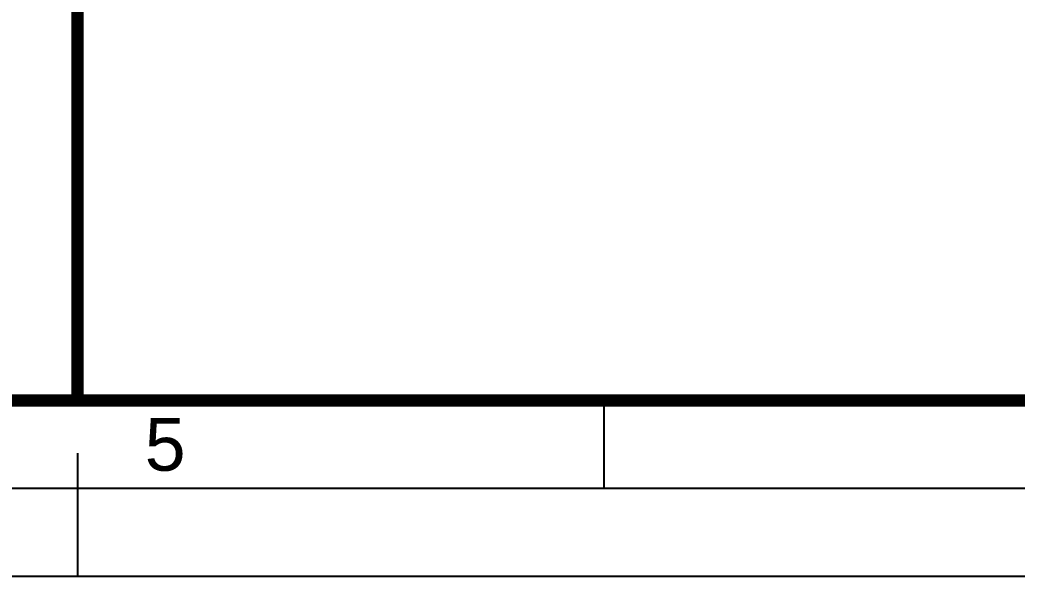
# Model space of a CAD drawing. Header units: millimetres. Extents: x 0 to 420, y 0 to 297.
# Drawn here: x 226.7 to 283.5, y 0 to 31.7 of the extents above; entities that cross this region are included whole.
import ezdxf
from ezdxf.enums import TextEntityAlignment as Align

# ---------------------------------------------------------------- set-up
doc = ezdxf.new("R2010")
doc.units = ezdxf.units.MM
doc.header["$LTSCALE"] = 23.1
doc.layers.get('0').update_dxf_attribs({"linetype": 'CONTINUOUS'})
doc.styles.get("Standard").update_dxf_attribs({"font": 'arial.ttf'})

msp = doc.modelspace()

# ---------------------------------------------------------------- linework, layer by layer
at = {"color": 2, "linetype": 'CONTINUOUS'}
for p, q in [((260, 5), (260, 10)), ((230, 7), (230, 0)), ((15, 5), (415, 5))]:
    msp.add_line(p, q, dxfattribs=at)
at = {"color": 4, "linetype": 'CONTINUOUS'}
msp.add_line((0, 0), (420, 0), dxfattribs=at)
at = {"color": 3, "linetype": 'CONTINUOUS', "const_width": 0.7}
for points in [[(230, 10), (230, 63)], [(20, 10), (410, 10)]]:
    msp.add_lwpolyline(points, dxfattribs=at)

# ---------------------------------------------------------------- texts
at = {"color": 2, "linetype": 'CONTINUOUS'}
msp.add_text('5', height=3, dxfattribs=at).set_placement((235, 6), align=Align.CENTER)

doc.saveas('drawing.dxf')
